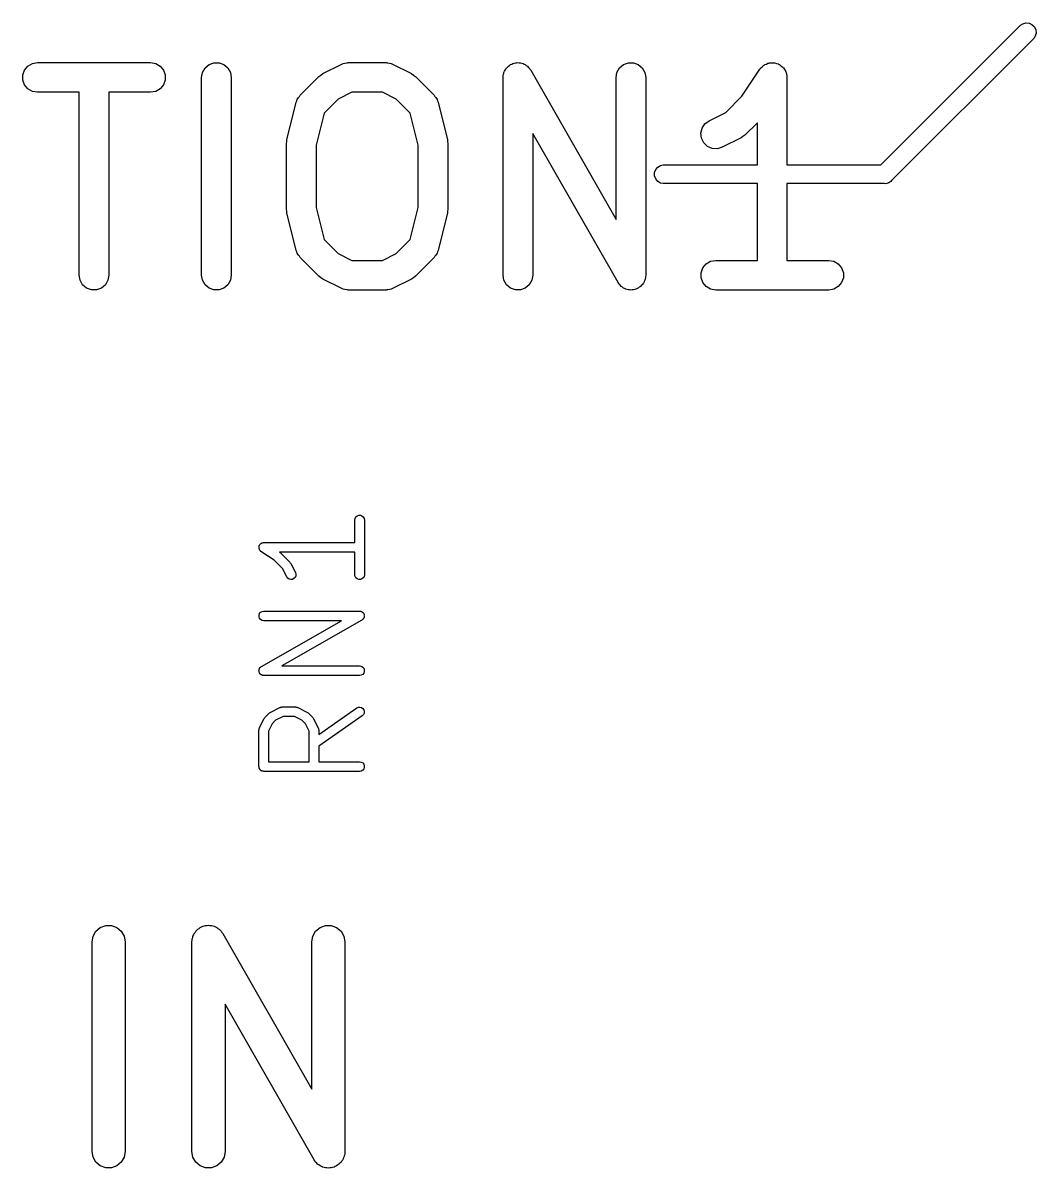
# Model space of a CAD drawing. Extents: x 91 to 202, y -131 to -74.
# Drawn here: x 176 to 184.16, y -98.64 to -89.42 of the extents above; entities that cross this region are included whole.
import ezdxf

# ---------------------------------------------------------------- set-up
doc = ezdxf.new("R2010")
doc.units = 0
doc.header["$MEASUREMENT"] = 0
doc.layers.add('BLACK', color=7, linetype='CONTINUOUS')

msp = doc.modelspace()

# ---------------------------------------------------------------- linework, layer by layer
at = {"layer": 'BLACK', "linetype": 'CONTINUOUS'}
for p, q in [((182.913, -90.5648), (184.038, -89.4391)), ((184.038, -89.4391), (184.055, -89.4278)), ((184.055, -89.4278), (184.08, -89.4209)), ((184.08, -89.4209), (184.106, -89.4232)), ((184.106, -89.4232), (184.13, -89.4344)), ((184.13, -89.4344), (184.149, -89.4531)), ((184.149, -89.4531), (184.16, -89.4771)), ((184.144, -89.5452), (182.999, -90.6905)), ((184.156, -89.529), (184.144, -89.5452)), ((184.163, -89.5034), (184.156, -89.529)), ((184.16, -89.4771), (184.163, -89.5034)), ((176.005, -89.8396), (176.019, -89.8007)), ((176.019, -89.8007), (176.046, -89.7689)), ((176.046, -89.7689), (176.082, -89.7481)), ((176.082, -89.7481), (176.123, -89.7409)), ((176.123, -89.7409), (177.033, -89.7409)), ((177.033, -89.7409), (177.074, -89.7481)), ((177.074, -89.7481), (177.11, -89.7689)), ((177.11, -89.7689), (177.136, -89.8007)), ((177.136, -89.8007), (177.15, -89.8396)), ((177.444, -89.8604), (177.451, -89.8195)), ((177.451, -89.8195), (177.472, -89.7836)), ((177.472, -89.7836), (177.504, -89.7569)), ((177.504, -89.7569), (177.543, -89.7428)), ((177.543, -89.7428), (177.584, -89.7428)), ((177.584, -89.7428), (177.623, -89.7569)), ((177.623, -89.7569), (177.655, -89.7836)), ((177.655, -89.7836), (177.676, -89.8195)), ((177.676, -89.8195), (177.683, -89.8604)), ((178.42, -89.8294), (178.572, -89.7535)), ((178.572, -89.7535), (178.578, -89.7516)), ((178.578, -89.7516), (178.584, -89.7481)), ((178.584, -89.7481), (178.598, -89.7457)), ((178.598, -89.7457), (178.612, -89.7417)), ((178.612, -89.7417), (178.619, -89.7421)), ((178.619, -89.7421), (178.625, -89.7409)), ((178.625, -89.7409), (178.929, -89.7409)), ((178.929, -89.7409), (178.935, -89.7421)), ((178.935, -89.7421), (178.942, -89.7417)), ((178.942, -89.7417), (178.956, -89.7457)), ((178.956, -89.7457), (178.97, -89.7481)), ((178.97, -89.7481), (178.975, -89.7516)), ((178.975, -89.7516), (178.982, -89.7535)), ((178.982, -89.7535), (179.134, -89.8294)), ((179.876, -89.8296), (179.878, -89.8195)), ((179.878, -89.8195), (179.883, -89.8102)), ((179.883, -89.8102), (179.887, -89.8002)), ((179.887, -89.8002), (179.894, -89.7924)), ((179.894, -89.7924), (179.899, -89.7836)), ((179.899, -89.7836), (179.907, -89.7767)), ((179.907, -89.7767), (179.914, -89.7685)), ((179.914, -89.7685), (179.923, -89.7635)), ((179.923, -89.7635), (179.931, -89.7569)), ((179.931, -89.7569), (179.941, -89.7533)), ((179.941, -89.7533), (179.95, -89.748)), ((179.95, -89.748), (179.96, -89.7462)), ((179.96, -89.7462), (179.97, -89.7428)), ((179.97, -89.7428), (179.98, -89.7428)), ((179.98, -89.7428), (179.991, -89.7409)), ((179.991, -89.7409), (180.001, -89.7428)), ((180.001, -89.7428), (180.011, -89.7428)), ((180.011, -89.7428), (180.021, -89.7464)), ((180.021, -89.7464), (180.032, -89.7483)), ((180.032, -89.7483), (180.041, -89.7535)), ((180.041, -89.7535), (180.05, -89.7569)), ((180.05, -89.7569), (180.058, -89.7638)), ((180.058, -89.7638), (180.068, -89.7692)), ((180.068, -89.7692), (180.074, -89.7771)), ((180.074, -89.7771), (180.082, -89.7836)), ((180.082, -89.7836), (180.087, -89.7929)), ((180.087, -89.7929), (180.094, -89.8011)), ((180.094, -89.8011), (180.781, -91.0032)), ((180.781, -89.8604), (180.788, -89.8195)), ((180.788, -89.8195), (180.809, -89.7836)), ((180.809, -89.7836), (180.841, -89.7569)), ((180.841, -89.7569), (180.88, -89.7428)), ((180.88, -89.7428), (180.921, -89.7428)), ((180.921, -89.7428), (180.96, -89.7569)), ((180.96, -89.7569), (180.992, -89.7836)), ((180.992, -89.7836), (181.013, -89.8195)), ((181.013, -89.8195), (181.02, -89.8604)), ((181.793, -90.0118), (181.939, -89.7941)), ((181.939, -89.7941), (181.943, -89.7893)), ((181.943, -89.7893), (181.946, -89.7836)), ((181.946, -89.7836), (181.957, -89.7744)), ((181.957, -89.7744), (181.967, -89.7641)), ((181.967, -89.7641), (181.973, -89.7612)), ((181.973, -89.7612), (181.978, -89.7569)), ((181.978, -89.7569), (181.992, -89.7521)), ((181.992, -89.7521), (182.004, -89.7457)), ((182.004, -89.7457), (182.011, -89.745)), ((182.011, -89.745), (182.017, -89.7428)), ((182.017, -89.7428), (182.031, -89.7428)), ((182.031, -89.7428), (182.046, -89.7412)), ((182.046, -89.7412), (182.052, -89.7428)), ((182.052, -89.7428), (182.059, -89.7428)), ((182.059, -89.7428), (182.072, -89.7476)), ((182.072, -89.7476), (182.086, -89.751)), ((182.086, -89.751), (182.091, -89.7547)), ((182.091, -89.7547), (182.098, -89.7569)), ((182.098, -89.7569), (182.109, -89.7661)), ((182.109, -89.7661), (182.12, -89.774)), ((182.12, -89.774), (182.124, -89.7794)), ((182.124, -89.7794), (182.129, -89.7836)), ((182.129, -89.7836), (182.137, -89.7959)), ((182.137, -89.7959), (182.145, -89.8074)), ((182.145, -89.8074), (182.147, -89.8138)), ((182.147, -89.8138), (182.15, -89.8195)), ((182.15, -89.8195), (182.153, -89.8336)), ((176.005, -89.8811), (176.005, -89.8396)), ((176.019, -89.9201), (176.005, -89.8811)), ((177.15, -89.8811), (177.136, -89.9201)), ((177.15, -89.8396), (177.15, -89.8811)), ((177.444, -91.453), (177.444, -89.8604)), ((177.683, -89.8604), (177.683, -91.453)), ((178.238, -90.0034), (178.389, -89.8518)), ((178.389, -89.8518), (178.405, -89.8408)), ((178.405, -89.8408), (178.42, -89.8294)), ((179.134, -89.8294), (179.149, -89.8408)), ((179.149, -89.8408), (179.165, -89.8518)), ((179.165, -89.8518), (179.316, -90.0034)), ((179.871, -89.8604), (179.873, -89.8498)), ((179.871, -91.453), (179.871, -89.8604)), ((179.873, -89.8391), (179.876, -89.8296)), ((179.873, -89.8498), (179.873, -89.8391)), ((180.781, -91.0032), (180.781, -89.8604)), ((181.02, -89.8604), (181.02, -91.453)), ((182.153, -89.8336), (182.157, -89.8473)), ((182.157, -89.8473), (182.156, -89.8539)), ((182.156, -89.8539), (182.157, -89.8604)), ((182.157, -89.8604), (182.157, -90.5648)), ((176.046, -89.9519), (176.019, -89.9201)), ((176.082, -89.9726), (176.046, -89.9519)), ((176.123, -89.9798), (176.082, -89.9726)), ((176.458, -89.9798), (176.123, -89.9798)), ((176.458, -91.453), (176.458, -89.9798)), ((177.033, -89.9798), (176.697, -89.9798)), ((176.697, -89.9798), (176.697, -91.453)), ((177.074, -89.9726), (177.033, -89.9798)), ((177.11, -89.9519), (177.074, -89.9726)), ((177.136, -89.9201), (177.11, -89.9519)), ((178.231, -90.0128), (178.238, -90.0034)), ((178.654, -89.9798), (178.544, -90.0344)), ((178.9, -89.9798), (178.654, -89.9798)), ((179.01, -90.0344), (178.9, -89.9798)), ((179.316, -90.0034), (179.323, -90.0128)), ((178.13, -90.3623), (178.206, -90.0589)), ((178.206, -90.0589), (178.211, -90.0485)), ((178.211, -90.0485), (178.214, -90.0374)), ((178.214, -90.0374), (178.219, -90.0297)), ((178.219, -90.0297), (178.223, -90.021)), ((178.223, -90.021), (178.231, -90.0128)), ((178.544, -90.0344), (178.43, -90.149)), ((179.124, -90.149), (179.01, -90.0344)), ((179.323, -90.0128), (179.331, -90.021)), ((179.331, -90.021), (179.335, -90.0297)), ((179.335, -90.0297), (179.34, -90.0374)), ((179.34, -90.0374), (179.343, -90.0485)), ((179.343, -90.0485), (179.348, -90.0589)), ((179.348, -90.0589), (179.424, -90.3623)), ((181.664, -90.1414), (181.793, -90.0118)), ((178.43, -90.149), (178.366, -90.4059)), ((179.188, -90.4059), (179.124, -90.149)), ((181.53, -90.2086), (181.664, -90.1414)), ((181.464, -90.3082), (181.473, -90.2679)), ((181.473, -90.2679), (181.496, -90.2333)), ((181.496, -90.2333), (181.53, -90.2086)), ((181.919, -90.2246), (181.819, -90.324)), ((181.919, -90.5648), (181.919, -90.2246)), ((178.129, -90.3769), (178.13, -90.3623)), ((179.424, -90.3623), (179.425, -90.3769)), ((180.797, -91.5122), (180.11, -90.3102)), ((180.11, -90.3102), (180.11, -91.453)), ((181.468, -90.3495), (181.464, -90.3082)), ((181.487, -90.3866), (181.468, -90.3495)), ((181.788, -90.3464), (181.636, -90.4222)), ((181.803, -90.335), (181.788, -90.3464)), ((181.819, -90.324), (181.803, -90.335)), ((178.127, -90.3912), (178.129, -90.3769)), ((178.127, -90.9221), (178.127, -90.3912)), ((178.366, -90.4059), (178.366, -90.9074)), ((179.188, -90.9074), (179.188, -90.4059)), ((179.425, -90.3769), (179.427, -90.3912)), ((179.427, -90.3912), (179.427, -90.9221)), ((181.517, -90.4151), (181.487, -90.3866)), ((181.555, -90.4316), (181.517, -90.4151)), ((181.597, -90.4341), (181.555, -90.4316)), ((181.636, -90.4222), (181.597, -90.4341)), ((181.091, -90.6266), (181.1, -90.6017)), ((181.091, -90.653), (181.091, -90.6266)), ((181.1, -90.6017), (181.117, -90.5815)), ((181.117, -90.5815), (181.14, -90.5682)), ((181.14, -90.5682), (181.159, -90.5648)), ((181.159, -90.5648), (181.919, -90.5648)), ((182.157, -90.5648), (182.913, -90.5648)), ((181.1, -90.6779), (181.091, -90.653)), ((181.117, -90.6981), (181.1, -90.6779)), ((181.14, -90.7114), (181.117, -90.6981)), ((181.159, -90.7148), (181.14, -90.7114)), ((181.919, -90.7148), (181.159, -90.7148)), ((181.919, -91.3335), (181.919, -90.7148)), ((182.94, -90.7148), (182.157, -90.7148)), ((182.157, -90.7148), (182.157, -91.3335)), ((182.95, -90.7157), (182.94, -90.7148)), ((182.96, -90.7131), (182.95, -90.7157)), ((182.97, -90.7114), (182.96, -90.7131)), ((182.973, -90.7097), (182.97, -90.7114)), ((182.976, -90.7088), (182.973, -90.7097)), ((182.984, -90.7031), (182.976, -90.7088)), ((182.993, -90.6981), (182.984, -90.7031)), ((182.999, -90.6905), (182.993, -90.6981)), ((178.129, -90.9365), (178.127, -90.9221)), ((178.366, -90.9074), (178.43, -91.1644)), ((179.124, -91.1644), (179.188, -90.9074)), ((179.427, -90.9221), (179.425, -90.9365)), ((178.13, -90.9511), (178.129, -90.9365)), ((178.206, -91.2544), (178.13, -90.9511)), ((179.424, -90.9511), (179.348, -91.2544)), ((179.425, -90.9365), (179.424, -90.9511)), ((178.43, -91.1644), (178.544, -91.279)), ((179.01, -91.279), (179.124, -91.1644)), ((178.211, -91.2649), (178.206, -91.2544)), ((178.214, -91.2759), (178.211, -91.2649)), ((178.219, -91.2837), (178.214, -91.2759)), ((178.223, -91.2923), (178.219, -91.2837)), ((178.231, -91.3005), (178.223, -91.2923)), ((178.544, -91.279), (178.654, -91.3335)), ((178.9, -91.3335), (179.01, -91.279)), ((179.331, -91.2923), (179.323, -91.3005)), ((179.335, -91.2837), (179.331, -91.2923)), ((179.34, -91.2759), (179.335, -91.2837)), ((179.343, -91.2649), (179.34, -91.2759)), ((179.348, -91.2544), (179.343, -91.2649)), ((178.238, -91.3099), (178.231, -91.3005)), ((178.389, -91.4616), (178.238, -91.3099)), ((178.654, -91.3335), (178.9, -91.3335)), ((179.316, -91.3099), (179.165, -91.4616)), ((179.323, -91.3005), (179.316, -91.3099)), ((181.48, -91.3932), (181.506, -91.3615)), ((181.506, -91.3615), (181.542, -91.3407)), ((181.542, -91.3407), (181.583, -91.3335)), ((181.583, -91.3335), (181.919, -91.3335)), ((182.157, -91.3335), (182.493, -91.3335)), ((182.493, -91.3335), (182.534, -91.3407)), ((182.534, -91.3407), (182.57, -91.3615)), ((182.57, -91.3615), (182.596, -91.3932)), ((176.465, -91.4938), (176.458, -91.453)), ((176.697, -91.453), (176.69, -91.4938)), ((177.451, -91.4938), (177.444, -91.453)), ((177.683, -91.453), (177.676, -91.4938)), ((178.405, -91.4726), (178.389, -91.4616)), ((178.42, -91.484), (178.405, -91.4726)), ((179.149, -91.4725), (179.134, -91.484)), ((179.165, -91.4616), (179.149, -91.4725)), ((179.878, -91.4938), (179.871, -91.453)), ((180.11, -91.453), (180.103, -91.4938)), ((181.018, -91.4742), (181.014, -91.4838)), ((181.02, -91.453), (181.018, -91.4635)), ((181.018, -91.4635), (181.018, -91.4742)), ((181.465, -91.4322), (181.48, -91.3932)), ((181.465, -91.4737), (181.465, -91.4322)), ((181.48, -91.5127), (181.465, -91.4737)), ((182.596, -91.3932), (182.611, -91.4322)), ((182.611, -91.4737), (182.596, -91.5127)), ((182.611, -91.4322), (182.611, -91.4737)), ((176.486, -91.5297), (176.465, -91.4938)), ((176.518, -91.5564), (176.486, -91.5297)), ((176.557, -91.5706), (176.518, -91.5564)), ((176.598, -91.5706), (176.557, -91.5706)), ((176.637, -91.5564), (176.598, -91.5706)), ((176.669, -91.5297), (176.637, -91.5564)), ((176.69, -91.4938), (176.669, -91.5297)), ((177.472, -91.5297), (177.451, -91.4938)), ((177.504, -91.5564), (177.472, -91.5297)), ((177.543, -91.5706), (177.504, -91.5564)), ((177.584, -91.5706), (177.543, -91.5706)), ((177.623, -91.5564), (177.584, -91.5706)), ((177.655, -91.5297), (177.623, -91.5564)), ((177.676, -91.4938), (177.655, -91.5297)), ((178.572, -91.5598), (178.42, -91.484)), ((178.578, -91.5618), (178.572, -91.5598)), ((178.584, -91.5652), (178.578, -91.5618)), ((178.598, -91.5676), (178.584, -91.5652)), ((178.612, -91.5716), (178.598, -91.5676)), ((178.619, -91.5712), (178.612, -91.5716)), ((178.625, -91.5724), (178.619, -91.5712)), ((178.929, -91.5724), (178.625, -91.5724)), ((178.935, -91.5712), (178.929, -91.5724)), ((178.942, -91.5716), (178.935, -91.5712)), ((178.956, -91.5676), (178.942, -91.5716)), ((178.97, -91.5652), (178.956, -91.5676)), ((178.975, -91.5618), (178.97, -91.5652)), ((178.982, -91.5598), (178.975, -91.5618)), ((179.134, -91.484), (178.982, -91.5598)), ((179.899, -91.5297), (179.878, -91.4938)), ((179.931, -91.5564), (179.899, -91.5297)), ((179.97, -91.5706), (179.931, -91.5564)), ((180.011, -91.5706), (179.97, -91.5706)), ((180.05, -91.5564), (180.011, -91.5706)), ((180.082, -91.5297), (180.05, -91.5564)), ((180.103, -91.4938), (180.082, -91.5297)), ((180.804, -91.5205), (180.797, -91.5122)), ((180.809, -91.5297), (180.804, -91.5205)), ((180.817, -91.5363), (180.809, -91.5297)), ((180.823, -91.5441), (180.817, -91.5363)), ((180.832, -91.5495), (180.823, -91.5441)), ((180.841, -91.5564), (180.832, -91.5495)), ((180.85, -91.5599), (180.841, -91.5564)), ((180.859, -91.565), (180.85, -91.5599)), ((180.87, -91.5669), (180.859, -91.565)), ((180.88, -91.5706), (180.87, -91.5669)), ((180.89, -91.5706), (180.88, -91.5706)), ((180.9, -91.5724), (180.89, -91.5706)), ((180.91, -91.5706), (180.9, -91.5724)), ((180.921, -91.5706), (180.91, -91.5706)), ((180.931, -91.5671), (180.921, -91.5706)), ((180.941, -91.5654), (180.931, -91.5671)), ((180.95, -91.5601), (180.941, -91.5654)), ((180.96, -91.5564), (180.95, -91.5601)), ((180.968, -91.5499), (180.96, -91.5564)), ((180.977, -91.5448), (180.968, -91.5499)), ((180.984, -91.5366), (180.977, -91.5448)), ((180.992, -91.5297), (180.984, -91.5366)), ((180.997, -91.5209), (180.992, -91.5297)), ((181.004, -91.5131), (180.997, -91.5209)), ((181.007, -91.5031), (181.004, -91.5131)), ((181.013, -91.4938), (181.007, -91.5031)), ((181.014, -91.4838), (181.013, -91.4938)), ((181.506, -91.5445), (181.48, -91.5127)), ((181.542, -91.5652), (181.506, -91.5445)), ((181.583, -91.5724), (181.542, -91.5652)), ((182.493, -91.5724), (181.583, -91.5724)), ((182.534, -91.5652), (182.493, -91.5724)), ((182.57, -91.5445), (182.534, -91.5652)), ((182.596, -91.5127), (182.57, -91.5445)), ((178.677, -93.424), (178.68, -93.4108)), ((178.68, -93.4108), (178.686, -93.3992)), ((178.686, -93.3992), (178.697, -93.3906)), ((178.697, -93.3906), (178.709, -93.386)), ((178.709, -93.386), (178.723, -93.386)), ((178.723, -93.386), (178.735, -93.3906)), ((178.735, -93.3906), (178.746, -93.3992)), ((178.746, -93.3992), (178.752, -93.4108)), ((178.752, -93.4108), (178.755, -93.424)), ((178.677, -93.606), (178.677, -93.424)), ((178.755, -93.424), (178.755, -93.8652)), ((177.905, -93.6421), (177.906, -93.6401)), ((177.906, -93.6467), (177.905, -93.6421)), ((177.906, -93.6379), (177.907, -93.6336)), ((177.906, -93.6401), (177.906, -93.6379)), ((177.906, -93.6513), (177.906, -93.6467)), ((177.906, -93.6533), (177.906, -93.6513)), ((177.907, -93.6555), (177.906, -93.6533)), ((177.907, -93.6336), (177.908, -93.6291)), ((177.909, -93.6596), (177.907, -93.6555)), ((177.908, -93.6291), (177.91, -93.6273)), ((177.91, -93.6639), (177.909, -93.6596)), ((177.91, -93.6253), (177.913, -93.6218)), ((177.91, -93.6273), (177.91, -93.6253)), ((177.912, -93.6656), (177.91, -93.6639)), ((177.913, -93.6675), (177.912, -93.6656)), ((177.913, -93.6218), (177.916, -93.618)), ((177.916, -93.6707), (177.913, -93.6675)), ((177.916, -93.618), (177.918, -93.6167)), ((177.919, -93.6742), (177.916, -93.6707)), ((177.918, -93.6167), (177.919, -93.615)), ((177.919, -93.615), (177.923, -93.6127)), ((177.921, -93.6753), (177.919, -93.6742)), ((177.922, -93.6767), (177.921, -93.6753)), ((178.029, -93.7482), (177.922, -93.6767)), ((177.923, -93.6127), (177.927, -93.61)), ((177.927, -93.61), (177.929, -93.6094)), ((177.929, -93.6094), (177.931, -93.6083)), ((177.931, -93.6083), (177.935, -93.6075)), ((177.935, -93.6075), (177.94, -93.6063)), ((177.94, -93.6063), (177.942, -93.6064)), ((177.942, -93.6064), (177.944, -93.606)), ((177.944, -93.606), (178.677, -93.606)), ((178.677, -93.6832), (178.071, -93.6832)), ((178.071, -93.6832), (178.075, -93.686)), ((178.075, -93.686), (178.078, -93.6887)), ((178.078, -93.6887), (178.081, -93.6909)), ((178.081, -93.6909), (178.155, -93.7644)), ((178.677, -93.8652), (178.677, -93.6832)), ((178.096, -93.8146), (178.029, -93.7482)), ((178.155, -93.7644), (178.158, -93.7695)), ((178.158, -93.7695), (178.162, -93.7744)), ((178.162, -93.7744), (178.199, -93.848)), ((178.13, -93.8825), (178.096, -93.8146)), ((178.202, -93.8742), (178.197, -93.8865)), ((178.199, -93.848), (178.203, -93.8608)), ((178.203, -93.8608), (178.202, -93.8742)), ((178.68, -93.8784), (178.677, -93.8652)), ((178.686, -93.8901), (178.68, -93.8784)), ((178.752, -93.8784), (178.746, -93.8901)), ((178.755, -93.8652), (178.752, -93.8784)), ((178.138, -93.8933), (178.13, -93.8825)), ((178.149, -93.9007), (178.138, -93.8933)), ((178.162, -93.9038), (178.149, -93.9007)), ((178.175, -93.9022), (178.162, -93.9038)), ((178.187, -93.8962), (178.175, -93.9022)), ((178.197, -93.8865), (178.187, -93.8962)), ((178.697, -93.8987), (178.686, -93.8901)), ((178.709, -93.9033), (178.697, -93.8987)), ((178.723, -93.9033), (178.709, -93.9033)), ((178.735, -93.8987), (178.723, -93.9033)), ((178.746, -93.8901), (178.735, -93.8987)), ((177.906, -94.1895), (177.91, -94.1769)), ((177.906, -94.2029), (177.906, -94.1895)), ((177.91, -94.2155), (177.906, -94.2029)), ((177.91, -94.1769), (177.919, -94.1666)), ((177.919, -94.2257), (177.91, -94.2155)), ((177.919, -94.1666), (177.931, -94.1599)), ((177.931, -94.2324), (177.919, -94.2257)), ((177.925, -94.6039), (178.571, -94.2348)), ((177.931, -94.1599), (177.944, -94.1576)), ((177.944, -94.2348), (177.931, -94.2324)), ((177.944, -94.1576), (178.716, -94.1576)), ((178.571, -94.2348), (177.944, -94.2348)), ((178.735, -94.2297), (178.089, -94.5988)), ((178.716, -94.1576), (178.719, -94.1582)), ((178.719, -94.1582), (178.723, -94.1582)), ((178.723, -94.1582), (178.726, -94.1593)), ((178.726, -94.1593), (178.729, -94.1599)), ((178.729, -94.1599), (178.732, -94.1616)), ((178.732, -94.1616), (178.735, -94.1628)), ((178.735, -94.1628), (178.738, -94.1649)), ((178.738, -94.2275), (178.735, -94.2297)), ((178.738, -94.1649), (178.741, -94.1666)), ((178.741, -94.2257), (178.738, -94.2275)), ((178.741, -94.1666), (178.743, -94.1692)), ((178.743, -94.2232), (178.741, -94.2257)), ((178.743, -94.1692), (178.746, -94.1715)), ((178.745, -94.2211), (178.743, -94.2232)), ((178.747, -94.2181), (178.745, -94.2211)), ((178.746, -94.1715), (178.747, -94.1743)), ((178.747, -94.1743), (178.749, -94.1769)), ((178.749, -94.2155), (178.747, -94.2181)), ((178.749, -94.1769), (178.751, -94.1801)), ((178.75, -94.2124), (178.749, -94.2155)), ((178.752, -94.2095), (178.75, -94.2124)), ((178.751, -94.1801), (178.752, -94.1831)), ((178.752, -94.1831), (178.753, -94.1864)), ((178.753, -94.2061), (178.752, -94.2095)), ((178.753, -94.1864), (178.754, -94.1895)), ((178.754, -94.2029), (178.753, -94.2061)), ((178.754, -94.1895), (178.754, -94.1929)), ((178.754, -94.1929), (178.755, -94.1963)), ((178.755, -94.1963), (178.754, -94.1996)), ((178.754, -94.1996), (178.754, -94.2029)), ((177.91, -94.6181), (177.913, -94.6154)), ((177.913, -94.6154), (177.914, -94.6125)), ((177.914, -94.6125), (177.917, -94.6103)), ((177.917, -94.6103), (177.919, -94.6078)), ((177.919, -94.6078), (177.922, -94.6061)), ((177.922, -94.6061), (177.925, -94.6039)), ((178.089, -94.5988), (178.716, -94.5988)), ((178.716, -94.5988), (178.729, -94.6011)), ((178.729, -94.6011), (178.741, -94.6078)), ((178.741, -94.6078), (178.749, -94.6181)), ((177.905, -94.6372), (177.906, -94.634)), ((177.906, -94.6406), (177.905, -94.6372)), ((177.906, -94.6307), (177.907, -94.6274)), ((177.906, -94.634), (177.906, -94.6307)), ((177.906, -94.6441), (177.906, -94.6406)), ((177.907, -94.6472), (177.906, -94.6441)), ((177.907, -94.6274), (177.908, -94.624)), ((177.907, -94.6504), (177.907, -94.6472)), ((177.909, -94.6534), (177.907, -94.6504)), ((177.908, -94.624), (177.909, -94.6212)), ((177.909, -94.6212), (177.91, -94.6181)), ((177.91, -94.6567), (177.909, -94.6534)), ((177.912, -94.6592), (177.91, -94.6567)), ((177.914, -94.6621), (177.912, -94.6592)), ((177.917, -94.6643), (177.914, -94.6621)), ((177.919, -94.667), (177.917, -94.6643)), ((177.922, -94.6686), (177.919, -94.667)), ((177.924, -94.6707), (177.922, -94.6686)), ((177.928, -94.6719), (177.924, -94.6707)), ((177.931, -94.6737), (177.928, -94.6719)), ((177.934, -94.6743), (177.931, -94.6737)), ((177.937, -94.6754), (177.934, -94.6743)), ((177.94, -94.6754), (177.937, -94.6754)), ((177.944, -94.676), (177.94, -94.6754)), ((178.716, -94.676), (177.944, -94.676)), ((178.729, -94.6737), (178.716, -94.676)), ((178.741, -94.667), (178.729, -94.6737)), ((178.749, -94.6567), (178.741, -94.667)), ((178.749, -94.6181), (178.754, -94.6307)), ((178.754, -94.6441), (178.749, -94.6567)), ((178.754, -94.6307), (178.754, -94.6441)), ((177.953, -95.0146), (177.99, -94.9778)), ((177.99, -94.9778), (177.995, -94.9742)), ((177.995, -94.9742), (178, -94.9706)), ((178, -94.9706), (178.074, -94.9338)), ((178.074, -94.9338), (178.076, -94.9332)), ((178.076, -94.9332), (178.078, -94.932)), ((178.078, -94.932), (178.082, -94.9313)), ((178.082, -94.9313), (178.086, -94.93)), ((178.086, -94.93), (178.089, -94.9301)), ((178.089, -94.9301), (178.091, -94.9297)), ((178.091, -94.9297), (178.201, -94.9297)), ((178.201, -94.9297), (178.203, -94.9301)), ((178.203, -94.9301), (178.206, -94.93)), ((178.206, -94.93), (178.21, -94.9313)), ((178.21, -94.9313), (178.214, -94.932)), ((178.214, -94.932), (178.216, -94.9332)), ((178.216, -94.9332), (178.218, -94.9338)), ((178.218, -94.9338), (178.292, -94.9706)), ((178.292, -94.9706), (178.297, -94.9743)), ((178.297, -94.9743), (178.302, -94.9778)), ((178.302, -94.9778), (178.339, -95.0146)), ((178.387, -95.1516), (178.694, -94.9367)), ((178.694, -94.9367), (178.706, -94.931)), ((178.706, -94.931), (178.719, -94.9299)), ((178.719, -94.9299), (178.732, -94.9333)), ((178.732, -94.9333), (178.743, -94.941)), ((178.743, -94.941), (178.751, -94.952)), ((178.753, -94.9783), (178.748, -94.9905)), ((178.751, -94.952), (178.754, -94.965)), ((178.754, -94.965), (178.753, -94.9783)), ((177.909, -95.0981), (177.946, -95.0246)), ((177.946, -95.0246), (177.95, -95.0196)), ((177.95, -95.0196), (177.953, -95.0146)), ((178.012, -95.0647), (177.982, -95.1245)), ((178.04, -95.0368), (178.012, -95.0647)), ((178.1, -95.0069), (178.04, -95.0368)), ((178.192, -95.0069), (178.1, -95.0069)), ((178.252, -95.0368), (178.192, -95.0069)), ((178.28, -95.0647), (178.252, -95.0368)), ((178.31, -95.1245), (178.28, -95.0647)), ((178.339, -95.0146), (178.342, -95.0196)), ((178.342, -95.0196), (178.346, -95.0246)), ((178.346, -95.0246), (178.383, -95.0981)), ((178.738, -95), (178.387, -95.2458)), ((178.748, -94.9905), (178.738, -95)), ((177.905, -95.111), (177.907, -95.1067)), ((177.906, -95.1132), (177.905, -95.111)), ((177.905, -95.1154), (177.906, -95.1132)), ((177.905, -95.4096), (177.905, -95.1154)), ((177.907, -95.1022), (177.909, -95.1003)), ((177.907, -95.1067), (177.907, -95.1022)), ((177.909, -95.1003), (177.909, -95.0981)), ((177.982, -95.1245), (177.982, -95.371)), ((178.31, -95.371), (178.31, -95.1245)), ((178.383, -95.0981), (178.383, -95.1003)), ((178.383, -95.1003), (178.385, -95.1022)), ((178.385, -95.1022), (178.385, -95.1067)), ((178.385, -95.1067), (178.387, -95.111)), ((178.387, -95.111), (178.386, -95.1132)), ((178.386, -95.1132), (178.387, -95.1154)), ((178.387, -95.1154), (178.387, -95.1516)), ((178.387, -95.2458), (178.387, -95.371)), ((177.906, -95.4129), (177.905, -95.4096)), ((177.906, -95.4163), (177.906, -95.4129)), ((177.907, -95.4194), (177.906, -95.4163)), ((177.907, -95.4228), (177.907, -95.4194)), ((177.909, -95.4257), (177.907, -95.4228)), ((177.91, -95.4289), (177.909, -95.4257)), ((177.913, -95.4315), (177.91, -95.4289)), ((177.914, -95.4344), (177.913, -95.4315)), ((177.917, -95.4365), (177.914, -95.4344)), ((177.919, -95.4391), (177.917, -95.4365)), ((177.922, -95.4408), (177.919, -95.4391)), ((177.924, -95.443), (177.922, -95.4408)), ((177.928, -95.4442), (177.924, -95.443)), ((177.931, -95.4458), (177.928, -95.4442)), ((177.934, -95.4464), (177.931, -95.4458)), ((177.937, -95.4476), (177.934, -95.4464)), ((177.94, -95.4476), (177.937, -95.4476)), ((177.944, -95.4482), (177.94, -95.4476)), ((177.982, -95.371), (178.31, -95.371)), ((178.387, -95.371), (178.716, -95.371)), ((178.716, -95.371), (178.729, -95.3733)), ((178.729, -95.4458), (178.716, -95.4482)), ((178.729, -95.3733), (178.741, -95.38)), ((178.741, -95.4391), (178.729, -95.4458)), ((178.741, -95.38), (178.749, -95.3903)), ((178.749, -95.4289), (178.741, -95.4391)), ((178.749, -95.3903), (178.754, -95.4029)), ((178.754, -95.4163), (178.749, -95.4289)), ((178.754, -95.4029), (178.754, -95.4163)), ((178.716, -95.4482), (177.944, -95.4482)), ((176.57, -96.7749), (176.593, -96.7347)), ((176.593, -96.7347), (176.628, -96.705)), ((176.628, -96.705), (176.672, -96.6891)), ((176.672, -96.6891), (176.718, -96.6891)), ((176.718, -96.6891), (176.762, -96.705)), ((176.762, -96.705), (176.797, -96.7347)), ((176.797, -96.7347), (176.82, -96.7749)), ((177.392, -96.7446), (177.397, -96.7347)), ((177.397, -96.7347), (177.406, -96.7271)), ((177.406, -96.7271), (177.414, -96.7179)), ((177.414, -96.7179), (177.424, -96.7123)), ((177.424, -96.7123), (177.433, -96.705)), ((177.433, -96.705), (177.444, -96.7009)), ((177.444, -96.7009), (177.454, -96.695)), ((177.454, -96.695), (177.466, -96.693)), ((177.466, -96.693), (177.476, -96.6891)), ((177.476, -96.6891), (177.488, -96.6891)), ((177.488, -96.6891), (177.5, -96.6871)), ((177.5, -96.6871), (177.511, -96.6891)), ((177.511, -96.6891), (177.523, -96.6891)), ((177.523, -96.6891), (177.534, -96.6932)), ((177.534, -96.6932), (177.546, -96.6954)), ((177.546, -96.6954), (177.555, -96.7011)), ((177.555, -96.7011), (177.566, -96.705)), ((177.566, -96.705), (177.575, -96.7127)), ((177.575, -96.7127), (177.586, -96.7187)), ((177.586, -96.7187), (177.593, -96.7274)), ((177.593, -96.7274), (177.602, -96.7347)), ((177.602, -96.7347), (177.608, -96.7451)), ((178.339, -96.7749), (178.362, -96.7347)), ((178.362, -96.7347), (178.398, -96.705)), ((178.398, -96.705), (178.441, -96.6891)), ((178.441, -96.6891), (178.488, -96.6891)), ((178.488, -96.6891), (178.531, -96.705)), ((178.531, -96.705), (178.567, -96.7347)), ((178.567, -96.7347), (178.59, -96.7749)), ((176.562, -96.8205), (176.57, -96.7749)), ((176.562, -98.5096), (176.562, -96.8205)), ((176.82, -96.7749), (176.828, -96.8205)), ((176.828, -96.8205), (176.828, -98.5096)), ((177.366, -96.8205), (177.368, -96.8087)), ((177.366, -98.5096), (177.366, -96.8205)), ((177.368, -96.7967), (177.372, -96.7861)), ((177.368, -96.8087), (177.368, -96.7967)), ((177.372, -96.7861), (177.374, -96.7749)), ((177.374, -96.7749), (177.38, -96.7645)), ((177.38, -96.7645), (177.384, -96.7533)), ((177.384, -96.7533), (177.392, -96.7446)), ((177.608, -96.7451), (177.615, -96.7543)), ((177.615, -96.7543), (178.331, -98.0074)), ((178.331, -96.8205), (178.339, -96.7749)), ((178.331, -98.0074), (178.331, -96.8205)), ((178.59, -96.7749), (178.598, -96.8205)), ((178.598, -96.8205), (178.598, -98.5096)), ((178.349, -98.5757), (177.633, -97.3226)), ((177.633, -97.3226), (177.633, -98.5096)), ((176.57, -98.5552), (176.562, -98.5096)), ((176.593, -98.5953), (176.57, -98.5552)), ((176.82, -98.5552), (176.797, -98.5953)), ((176.828, -98.5096), (176.82, -98.5552)), ((177.374, -98.5552), (177.366, -98.5096)), ((177.397, -98.5953), (177.374, -98.5552)), ((177.625, -98.5552), (177.602, -98.5953)), ((177.633, -98.5096), (177.625, -98.5552)), ((178.356, -98.5849), (178.349, -98.5757)), ((178.58, -98.5768), (178.572, -98.5854)), ((178.584, -98.5655), (178.58, -98.5768)), ((178.59, -98.5552), (178.584, -98.5655)), ((178.592, -98.544), (178.59, -98.5552)), ((178.596, -98.5333), (178.592, -98.544)), ((178.598, -98.5096), (178.596, -98.5213)), ((178.596, -98.5213), (178.596, -98.5333)), ((176.628, -98.6251), (176.593, -98.5953)), ((176.672, -98.6409), (176.628, -98.6251)), ((176.718, -98.6409), (176.672, -98.6409)), ((176.762, -98.6251), (176.718, -98.6409)), ((176.797, -98.5953), (176.762, -98.6251)), ((177.433, -98.6251), (177.397, -98.5953)), ((177.476, -98.6409), (177.433, -98.6251)), ((177.523, -98.6409), (177.476, -98.6409)), ((177.566, -98.6251), (177.523, -98.6409)), ((177.602, -98.5953), (177.566, -98.6251)), ((178.362, -98.5953), (178.356, -98.5849)), ((178.371, -98.6026), (178.362, -98.5953)), ((178.378, -98.6113), (178.371, -98.6026)), ((178.389, -98.6174), (178.378, -98.6113)), ((178.398, -98.6251), (178.389, -98.6174)), ((178.409, -98.6289), (178.398, -98.6251)), ((178.418, -98.6347), (178.409, -98.6289)), ((178.43, -98.6368), (178.418, -98.6347)), ((178.441, -98.6409), (178.43, -98.6368)), ((178.453, -98.6409), (178.441, -98.6409)), ((178.464, -98.6429), (178.453, -98.6409)), ((178.476, -98.6409), (178.464, -98.6429)), ((178.488, -98.6409), (178.476, -98.6409)), ((178.498, -98.637), (178.488, -98.6409)), ((178.51, -98.6351), (178.498, -98.637)), ((178.52, -98.6291), (178.51, -98.6351)), ((178.531, -98.6251), (178.52, -98.6291)), ((178.54, -98.6177), (178.531, -98.6251)), ((178.55, -98.6121), (178.54, -98.6177)), ((178.558, -98.603), (178.55, -98.6121)), ((178.567, -98.5953), (178.558, -98.603)), ((178.572, -98.5854), (178.567, -98.5953))]:
    msp.add_line(p, q, dxfattribs=at)

doc.saveas('drawing.dxf')
